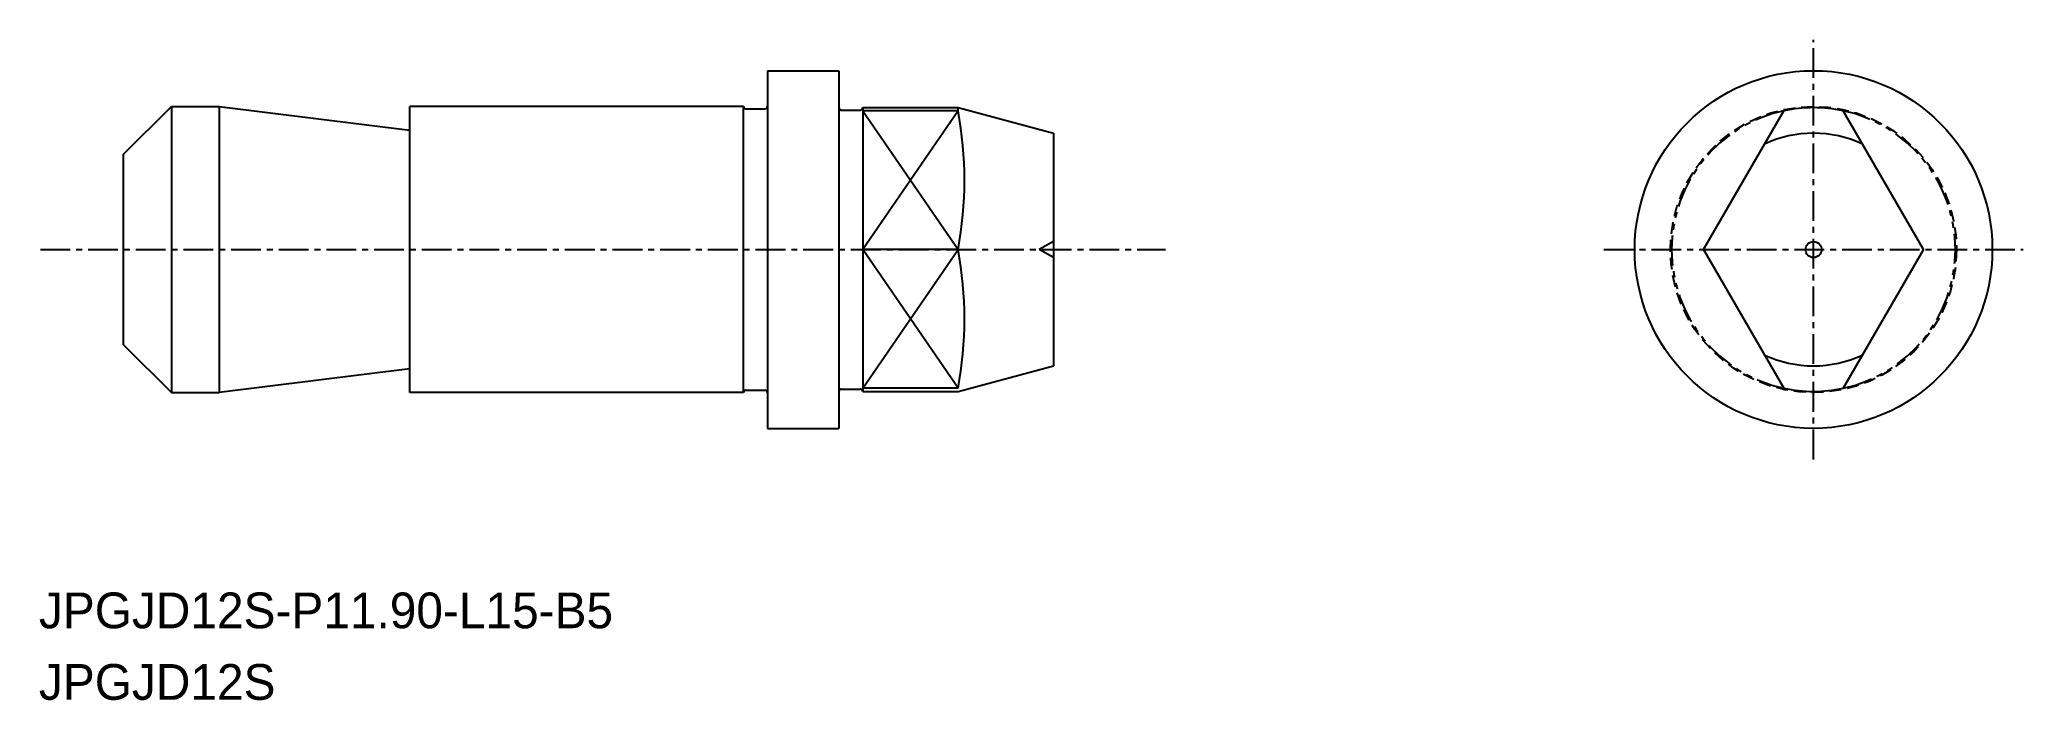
# Model space of a CAD drawing. Extents: x -1875.4 to -1792.2, y -553.1 to -525.4.
import ezdxf

# ---------------------------------------------------------------- set-up
doc = ezdxf.new("R2010")
doc.units = 0
for name, pattern in [('CENTER', [2, 1.25, -0.25, 0.25, -0.25]), ('DASHED', [0.75, 0.5, -0.25]), ('PHANTOM', [2.5, 1.25, -0.25, 0.25, -0.25, 0.25, -0.25])]:
    doc.linetypes.add(name, pattern=pattern)
doc.layers.get('0').update_dxf_attribs({"linetype": 'CONTINUOUS'})
doc.layers.add('CENTER', color=1, linetype='CENTER')

msp = doc.modelspace()

# ---------------------------------------------------------------- linework, layer by layer
at = {"color": 7, "linetype": 'CONTINUOUS'}
for p, q in [((-1844.857, -526.678), (-1841.857, -526.678)), ((-1844.857, -526.678), (-1844.857, -541.678)), ((-1871.857, -530.178), (-1869.857, -528.178)), ((-1869.857, -528.178), (-1869.857, -540.178)), ((-1869.857, -528.178), (-1867.857, -528.178)), ((-1867.857, -528.178), (-1859.857, -529.178)), ((-1867.857, -528.178), (-1867.857, -540.178)), ((-1845.857, -528.178), (-1859.857, -528.178)), ((-1859.857, -540.178), (-1859.857, -528.178)), ((-1845.857, -540.178), (-1845.857, -528.178)), ((-1845.757, -528.278), (-1844.957, -528.278)), ((-1841.757, -528.328), (-1840.957, -528.328)), ((-1840.857, -528.228), (-1836.857, -528.228)), ((-1840.857, -528.228), (-1840.857, -540.128)), ((-1836.857, -528.361), (-1836.857, -528.228)), ((-1832.857, -529.3), (-1832.857, -539.057)), ((-1871.857, -538.178), (-1871.857, -530.178)), ((-1871.857, -538.178), (-1869.857, -540.178)), ((-1859.857, -539.178), (-1867.857, -540.178)), ((-1869.857, -540.178), (-1867.857, -540.178)), ((-1845.857, -540.178), (-1859.857, -540.178)), ((-1845.757, -540.078), (-1844.957, -540.078)), ((-1841.757, -540.028), (-1840.957, -540.028)), ((-1840.857, -540.128), (-1836.857, -540.128)), ((-1844.857, -541.678), (-1841.857, -541.678))]:
    msp.add_line(p, q, dxfattribs=at)
at = {"linetype": 'CONTINUOUS'}
msp.add_line((-1841.857, -526.678), (-1841.857, -541.678), dxfattribs=at)
for p, q in [((-1836.857, -528.228), (-1832.857, -529.3)), ((-1836.857, -528.361), (-1840.857, -528.361)), ((-1805.585, -534.178), (-1802.227, -528.361)), ((-1796.368, -534.178), (-1799.727, -528.361)), ((-1836.857, -534.178), (-1840.857, -534.178)), ((-1805.585, -534.178), (-1802.227, -539.996)), ((-1796.368, -534.178), (-1799.727, -539.996)), ((-1836.857, -540.128), (-1832.857, -539.057)), ((-1836.857, -539.996), (-1840.857, -539.996))]:
    msp.add_line(p, q)
at = {"color": 3, "linetype": 'CONTINUOUS'}
for p, q in [((-1840.857, -528.361), (-1836.857, -534.178)), ((-1836.857, -528.361), (-1840.857, -534.178)), ((-1836.857, -539.996), (-1840.857, -534.178)), ((-1840.857, -539.996), (-1836.857, -534.178))]:
    msp.add_line(p, q, dxfattribs=at)
at = {"color": 3}
for p in [(-1832.857, -533.842), (-1832.857, -534.514)]:
    msp.add_line(p, (-1833.45, -534.178), dxfattribs=at)
for radius in [7.5, 0.336]:
    msp.add_circle((-1800.977, -534.178), radius)
at = {"color": 3, "linetype": 'DASHED'}
msp.add_circle((-1800.977, -534.178), 6, dxfattribs=at)
at = {"color": 7, "linetype": 'CONTINUOUS'}
for centre, radius, start, end in [((-1845.757, -528.178), 0.1, 180, 270), ((-1844.957, -528.178), 0.1, 270, 0), ((-1841.757, -528.228), 0.1, 180, 270), ((-1840.957, -528.228), 0.1, 270, 0), ((-1800.977, -534.178), 5.95, 77.87272, 102.12728), ((-1852.583, -531.27), 15.993, 349.52157, 10.47843), ((-1800.977, -534.178), 4.878, 65.0992, 114.9008), ((-1852.583, -537.087), 15.993, 349.52157, 10.47843), ((-1800.977, -534.178), 4.878, 245.0992, 294.9008), ((-1845.757, -540.178), 0.1, 90, 180), ((-1844.957, -540.178), 0.1, 0, 90), ((-1841.757, -540.128), 0.1, 90, 180), ((-1840.957, -540.128), 0.1, 0, 90), ((-1800.977, -534.178), 5.95, 257.87272, 282.12728)]:
    msp.add_arc(centre, radius, start, end, dxfattribs=at)
at = {"color": 3, "linetype": 'PHANTOM'}
for start, end in [(102.12728, 257.87272), (282.12728, 77.87272)]:
    msp.add_arc((-1800.977, -534.178), 5.95, start, end, dxfattribs=at)
at = {"layer": 'CENTER', "color": 1, "linetype": 'CENTER'}
for p, q in [((-1800.977, -542.978), (-1800.977, -525.378)), ((-1875.351, -534.178), (-1828.161, -534.178)), ((-1809.777, -534.178), (-1792.177, -534.178))]:
    msp.add_line(p, q, dxfattribs=at)

# ---------------------------------------------------------------- texts
for s, p in [('JPGJD12S-P11.90-L15-B5 ', (-1875.411, -550.061)), ('JPGJD12S', (-1875.411, -553.061))]:
    msp.add_text(s, height=1.5).set_placement(p)

doc.saveas('drawing.dxf')
